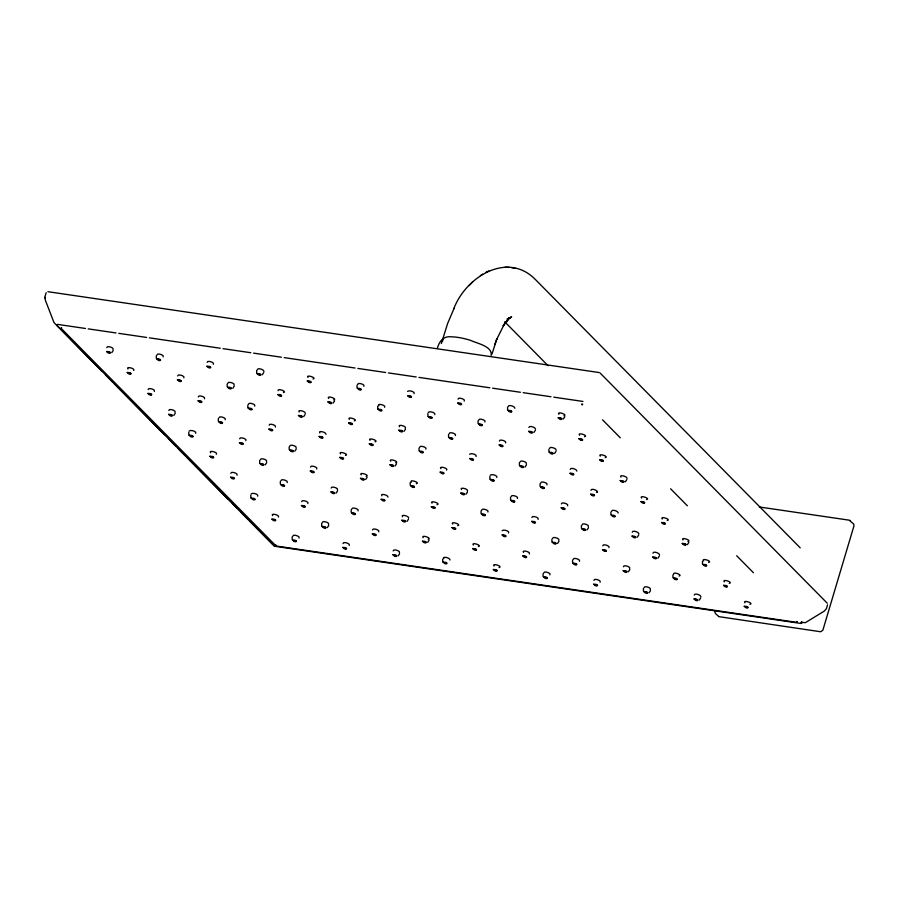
<?xml version="1.0" encoding="UTF-8"?>
<svg xmlns="http://www.w3.org/2000/svg" width="899" height="899" viewBox="0 0 899 899"><rect width="100%" height="100%" fill="white"/><g stroke="black" fill="none" stroke-linecap="round" stroke-linejoin="round"><path stroke-width="1.35" d="M101.542 370.871L53.985 322.561L45.31 300.097L44.972 296.715L46.152 292.748M44.961 297.344L44.95 297.996M275.959 545.85L275.667 545.277M797.02 621.467L796.211 622.277L276.083 545.996L61.469 328.708L61.334 327.663M714.862 611.309C713.941 613.669 720.2 617.04 718.593 616.534M491.191 355.386C492.517 346.182 477.111 343.508 470.503 340.339C464.154 338.395 457.591 336.923 450.927 336.799C443.78 335.945 439.319 341.069 437.465 348.025M276.207 545.187L275.701 545.749M582.226 404.808L581.855 403.887M61.346 328.349L61.503 327.584M796.851 621.546L796.581 622.209M441.353 343.542L447.635 323.483L454.141 308.177M827.574 604.813L826.428 608.645L824.282 611.084L805.414 622.647L800.919 622.355M491.967 354.127L496.787 339.002L494.753 344.733M442.668 339.249L442.656 341.215M496.596 339.575L504.631 323.539L508.272 318.976L503.114 325.843L510.081 317.628L507.789 319.19L511.666 316.785L508.047 318.707L509.711 318.021M189.206 431.037C190.588 429.486 197.061 431.498 195.69 433.318M263.98 371.456C263.935 369.377 257.35 367.5 257.328 369.714M251.214 493.888C252.597 492.337 259.069 494.349 257.698 496.169M305.323 413.349C305.626 411.101 297.052 409.259 299.153 412.012M326 434.307C326.303 432.048 317.718 430.205 319.83 432.958M407.595 391.391C408.989 389.84 415.45 391.863 414.079 393.683M388.008 497.147C388.312 494.899 379.738 493.057 381.839 495.81M428.272 412.349C429.655 410.798 436.127 412.81 434.756 414.63M408.685 518.105C408.989 515.846 400.403 514.014 402.516 516.756M469.615 454.242C470.997 452.691 477.47 454.703 476.099 456.523M514.88 408.247C514.835 406.179 508.25 404.303 508.227 406.517M450.028 559.998C450.332 557.751 441.746 555.908 443.859 558.661M490.281 475.2C491.663 473.649 498.136 475.661 496.765 477.481M535.557 429.205C535.501 427.126 528.927 425.249 528.904 427.463M502.114 530.68C503.507 529.129 509.969 531.14 508.598 532.972M556.223 450.152C556.178 448.084 549.592 446.207 549.57 448.41M576.9 471.098C576.843 469.031 570.269 467.154 570.247 469.368M597.565 492.045C597.52 489.977 590.935 488.101 590.913 490.315M627.075 478.459C627.378 476.2 618.804 474.369 620.906 477.111M618.242 513.003C618.186 510.924 611.612 509.048 611.59 511.261M638.908 533.95C638.863 531.882 632.278 530.005 632.255 532.219M659.585 554.897C659.529 552.829 652.955 550.952 652.932 553.166M700.928 596.801C700.872 594.722 694.298 592.846 694.275 595.059M453.703 309.042C465.255 277.42 507.328 250.529 535.635 279.758L800.211 547.851M581.968 404.707L582.709 404.235M111.768 352.655L113.207 350.52M173.777 415.507L175.215 413.371M232.796 388.323L234.234 386.188M262.306 374.737L263.744 372.591M265.295 464.761L266.745 462.625M303.648 416.63L305.087 414.495M294.805 451.174L296.254 449.039M333.158 403.044L334.597 400.909M336.147 493.068L337.597 490.933M327.315 527.612L328.753 525.477M365.657 479.482L367.107 477.347M404.011 431.351L405.449 429.216M395.167 465.896L396.605 463.749M407 521.386L408.449 519.24M398.167 555.919L399.606 553.784M427.677 542.333L429.115 540.198M466.019 494.203L467.458 492.068M533.871 432.475L535.321 430.34M525.038 467.019L526.477 464.884M563.381 418.889L564.83 416.754M554.548 453.433L555.987 451.298M557.537 543.457L558.987 541.322M587.047 529.871L588.497 527.735M625.401 481.74L626.839 479.605M637.234 537.231L638.672 535.096M628.39 571.764L629.839 569.629M657.899 558.178L659.349 556.043M649.067 592.722L650.505 590.587M687.409 544.592L688.859 542.457M699.242 600.082L700.692 597.947M469.076 285.59L472.66 281.893M480.414 275.566L482.617 274.173M488.775 270.925L485.966 272.262M507.036 318.999L509.373 318.19M113.004 349.52C114.746 347.722 106.509 345.227 106.79 347.643M163.18 356.881C164.922 355.083 156.696 352.588 156.965 354.993M133.67 370.467C135.794 368.489 125.512 366.005 127.939 368.983M213.366 364.241C215.108 362.443 206.871 359.948 207.152 362.353M183.857 377.827C185.599 376.029 177.361 373.534 177.642 375.951M154.347 391.425C156.089 389.627 147.852 387.121 148.133 389.537M234.032 385.188C235.774 383.39 227.548 380.895 227.818 383.311M204.523 398.785C206.264 396.987 198.038 394.481 198.308 396.897M175.013 412.371C176.755 410.573 168.529 408.079 168.81 410.483M254.709 406.134C256.451 404.348 248.214 401.842 248.495 404.258M225.2 419.732C226.941 417.934 218.704 415.428 218.985 417.844M363.904 386.323C365.646 384.525 357.409 382.019 357.69 384.435M275.375 427.092C277.117 425.294 268.891 422.788 269.161 425.205M245.865 440.679C247.607 438.881 239.381 436.386 239.651 438.802M216.356 454.265C218.479 452.287 208.197 449.803 210.624 452.781M384.57 407.269C386.694 405.292 376.411 402.808 378.839 405.775M296.052 448.039C297.794 446.241 289.557 443.746 289.838 446.151M266.542 461.625C268.284 459.827 260.047 457.333 260.328 459.749M237.033 475.223C238.774 473.425 230.537 470.919 230.818 473.335M464.266 401.044C466.008 399.246 457.771 396.74 458.052 399.156M405.247 428.216C407.359 426.238 397.088 423.755 399.516 426.733M316.718 468.986C318.46 467.188 310.234 464.693 310.503 467.109M287.208 482.583C288.95 480.785 280.724 478.279 280.994 480.695M484.932 421.991C486.674 420.193 478.448 417.687 478.718 420.103M455.422 435.577C457.164 433.779 448.938 431.284 449.219 433.7M425.912 449.163C427.654 447.376 419.428 444.87 419.709 447.286M337.395 489.944C339.137 488.146 330.899 485.64 331.18 488.056M307.885 503.53C309.627 501.732 301.39 499.237 301.671 501.642M278.375 517.116C280.488 515.138 270.217 512.655 272.644 515.633M505.609 442.937C507.351 441.139 499.114 438.645 499.394 441.061M446.589 470.121C448.702 468.143 438.431 465.648 440.858 468.626M358.06 510.89C359.802 509.092 351.576 506.587 351.846 509.003M328.551 524.477C330.293 522.679 322.067 520.184 322.336 522.6M299.041 538.074C300.783 536.276 292.557 533.77 292.827 536.186M526.275 463.884C528.016 462.086 519.791 459.591 520.06 462.007M467.255 491.068C469.379 489.09 459.097 486.606 461.524 489.573M378.737 531.837C380.479 530.039 372.242 527.544 372.523 529.961M349.228 545.423C350.97 543.625 342.733 541.131 343.013 543.547M546.952 484.842C548.693 483.044 540.456 480.538 540.737 482.954M517.442 498.428C519.184 496.63 510.947 494.135 511.228 496.54M487.932 512.014C489.674 510.216 481.437 507.721 481.718 510.138M399.403 552.784C401.145 550.986 392.908 548.491 393.189 550.907M567.617 505.789C569.359 503.991 561.133 501.485 561.403 503.901M538.108 519.375C539.85 517.577 531.624 515.082 531.893 517.498M588.294 526.735C590.036 524.937 581.799 522.443 582.08 524.859M558.785 540.321C560.527 538.535 552.289 536.029 552.57 538.445M529.275 553.919C531.388 551.941 521.117 549.446 523.544 552.424M608.96 547.682C610.702 545.884 602.476 543.389 602.746 545.805M579.45 561.279C581.192 559.481 572.966 556.975 573.236 559.392M549.941 574.866C551.683 573.068 543.457 570.573 543.738 572.989M629.637 568.64C631.379 566.842 623.142 564.336 623.423 566.752M600.127 582.226C601.869 580.428 593.632 577.933 593.913 580.349M650.303 589.587C652.045 587.789 643.819 585.294 644.089 587.699M312.987 379.007C317.583 377.94 305.3 374.029 307.997 377.468M283.477 392.593C287.613 391.694 277.533 387.829 278.005 390.672M333.653 399.954C338.26 398.886 325.977 394.976 328.663 398.414M354.33 420.912C358.926 419.833 346.643 415.922 349.34 419.372M563.887 415.81C568.483 414.731 556.2 410.832 558.897 414.27M374.995 441.858C379.603 440.78 367.32 436.88 370.006 440.319M584.552 436.757C589.16 435.678 576.877 431.778 579.563 435.217M345.486 455.445C350.093 454.377 337.81 450.466 340.496 453.905M395.672 462.805C400.269 461.738 387.986 457.827 390.683 461.266M605.229 457.703C609.825 456.636 597.543 452.725 600.24 456.164M366.163 476.403C370.759 475.324 358.476 471.413 361.173 474.863M416.338 483.752C420.946 482.684 408.663 478.774 411.349 482.212M596.385 492.247L597.127 492.202M437.015 504.71C441.611 503.631 429.329 499.732 432.014 503.17M646.572 499.608C651.168 498.529 638.886 494.63 641.583 498.068M457.681 525.657C462.288 524.589 450.006 520.678 452.691 524.117M667.238 520.555C671.845 519.487 659.563 515.577 662.248 519.015M428.171 539.243C432.779 538.175 420.496 534.264 423.182 537.703M478.358 546.603C482.954 545.536 470.671 541.625 473.357 545.064M687.915 541.501C692.511 540.434 680.228 536.523 682.925 539.962M499.024 567.561C503.631 566.482 491.348 562.572 494.034 566.022M708.581 562.459C713.188 561.381 700.905 557.47 703.591 560.92M679.071 576.045C683.218 575.146 673.137 571.27 673.598 574.113M729.258 583.406C733.854 582.327 721.571 578.428 724.268 581.867M749.923 604.353C754.531 603.285 742.248 599.375 744.934 602.813M504.98 267.25L509.171 267.351M47.883 291.692L599.206 372.546M85.45 328.472L57.66 324.393L56.603 325.112L274.24 546.154M88.237 328.877L116.027 332.956M118.803 333.36L146.593 337.44M149.38 337.844L220.244 348.239M223.031 348.655L250.821 352.723M253.597 353.138L281.387 357.206M284.174 357.622L355.038 368.017M357.824 368.421L385.615 372.501M388.39 372.905L416.192 376.984M418.968 377.389L489.843 387.784M492.618 388.188L520.409 392.267M523.184 392.672L550.986 396.751M553.762 397.156L582.945 401.437M759.307 506.98L849.252 520.173L853.702 524.083L853.994 525.791L822.855 630.233L820.618 631.75L718.93 616.658M274.397 546.221L801.065 623.468L802.122 622.749L801.762 621.715M515.183 268.273L511.542 267.621M850.252 520.577L849.926 520.454M273.599 544.929L250.102 521.431M600.161 373.063L827.271 603.229M602.555 419.822L620.31 437.813M670.598 488.786L687.364 505.777M736.674 555.751L753.441 572.742M504.744 321.797L548.109 365.747M105.486 374.861L112.364 381.839M114.342 383.839L164.506 434.689M168.45 438.678L175.327 445.657M178.283 448.646L185.172 455.624M187.138 457.613L228.458 499.496M232.392 503.485L237.314 508.463M241.247 512.452L248.135 519.431M702.445 561.279L702.479 563.931M672.935 574.866L672.969 577.518M643.426 588.463L643.459 591.115M610.915 512.025L610.949 514.678M581.417 525.612L581.451 528.264M572.573 560.156L572.607 562.808M551.907 539.198L551.941 541.85M548.907 449.174L548.941 451.826M543.063 573.742L543.097 576.394M540.074 483.707L540.108 486.359M519.397 462.76L519.431 465.412M510.565 497.304L510.598 499.956M507.564 407.269L507.598 409.922M489.888 476.346L489.921 479.01M481.055 510.89L481.089 513.543M478.054 420.867L478.088 423.519M448.545 434.453L448.579 437.105M442.701 559.021L442.735 561.673M427.879 413.506L427.913 416.158M419.035 448.039L419.069 450.691M410.202 482.583L410.236 485.235M377.692 406.146L377.726 408.798M357.027 385.188L357.06 387.851M351.183 509.767L351.217 512.419M321.673 523.353L321.707 526.005M292.164 536.939L292.197 539.591M289.175 446.915L289.197 449.567M280.331 481.448L280.364 484.1M259.665 460.502L259.699 463.154M256.665 370.478L256.698 373.13M250.821 495.046L250.855 497.698M247.832 405.011L247.866 407.663M227.155 384.064L227.189 386.716M218.322 418.608L218.356 421.26M188.812 432.194L188.846 434.846M156.302 355.757L156.336 358.409M106.576 351.52C109.745 355.599 113.285 351.239 106.576 351.52M127.242 372.467C130.411 376.546 133.951 372.186 127.242 372.467M156.752 358.881C159.921 362.96 163.461 358.6 156.752 358.881M147.919 393.425C151.088 397.504 154.628 393.133 147.919 393.425M177.429 379.827C180.598 383.907 184.138 379.547 177.429 379.827M168.585 414.372C171.754 418.451 175.294 414.091 168.585 414.372M206.939 366.241C210.108 370.321 213.647 365.96 206.939 366.241M198.095 400.785C201.264 404.853 204.803 400.493 198.095 400.785M189.262 435.318C192.431 439.397 195.971 435.037 189.262 435.318M227.604 387.188C230.773 391.267 234.313 386.907 227.604 387.188M218.772 421.732C221.941 425.811 225.48 421.451 218.772 421.732M209.928 456.265C213.097 460.344 216.637 455.984 209.928 456.265M257.114 373.602C260.283 377.681 263.823 373.321 257.114 373.602M248.281 408.135C251.439 412.214 254.99 407.854 248.281 408.135M239.437 442.679C242.606 446.758 246.146 442.398 239.437 442.679M230.605 477.223C233.774 481.302 237.314 476.942 230.605 477.223M277.791 394.549C280.949 398.628 284.5 394.268 277.791 394.549M268.947 429.093C272.116 433.172 275.656 428.812 268.947 429.093M260.114 463.626C263.283 467.705 266.823 463.345 260.114 463.626M251.27 498.17C254.439 502.249 257.979 497.889 251.27 498.17M307.289 380.962C310.458 385.042 314.009 380.682 307.289 380.962M298.457 415.495C301.626 419.575 305.166 415.214 298.457 415.495M289.624 450.039C292.782 454.119 296.333 449.758 289.624 450.039M280.78 484.583C283.949 488.663 287.489 484.291 280.78 484.583M271.947 519.116C275.116 523.196 278.656 518.835 271.947 519.116M327.966 401.909C331.135 405.988 334.675 401.628 327.966 401.909M319.134 436.453C322.292 440.532 325.843 436.161 319.134 436.453M310.29 470.986C313.459 475.065 316.999 470.705 310.29 470.986M301.457 505.53C304.626 509.609 308.166 505.249 301.457 505.53M357.476 388.323C360.645 392.402 364.185 388.042 357.476 388.323M292.613 540.063C295.782 544.142 299.322 539.782 292.613 540.063M348.632 422.856C351.801 426.935 355.352 422.575 348.632 422.856M339.8 457.4C342.969 461.479 346.508 457.119 339.8 457.4M330.967 491.944C334.125 496.012 337.676 491.652 330.967 491.944M322.123 526.477C325.292 530.556 328.832 526.196 322.123 526.477M378.142 409.27C381.311 413.349 384.862 408.989 378.142 409.27M369.309 443.814C372.478 447.882 376.018 443.522 369.309 443.814M360.465 478.347C363.634 482.426 367.185 478.066 360.465 478.347M351.633 512.891C354.802 516.97 358.341 512.61 351.633 512.891M407.652 395.684C410.821 399.763 414.36 395.391 407.652 395.684M342.8 547.424C345.958 551.503 349.509 547.143 342.8 547.424M398.819 430.216C401.988 434.296 405.528 429.936 398.819 430.216M389.975 464.761C393.144 468.84 396.695 464.48 389.975 464.761M381.142 499.293C384.311 503.373 387.851 499.012 381.142 499.293M372.31 533.837C375.467 537.917 379.018 533.557 372.31 533.837M428.329 416.63C431.498 420.71 435.037 416.349 428.329 416.63M419.485 451.163C422.654 455.242 426.205 450.882 419.485 451.163M410.652 485.707C413.821 489.786 417.361 485.426 410.652 485.707M401.808 520.251C404.977 524.331 408.528 519.97 401.808 520.251M457.838 403.033C461.007 407.112 464.547 402.752 457.838 403.033M392.975 554.784C396.144 558.863 399.684 554.503 392.975 554.784M448.994 437.577C452.163 441.656 455.703 437.296 448.994 437.577M440.162 472.121C443.331 476.2 446.87 471.84 440.162 472.121M431.318 506.654C434.487 510.733 438.038 506.373 431.318 506.654M422.485 541.198C425.654 545.277 429.194 540.917 422.485 541.198M478.504 423.991C481.673 428.07 485.213 423.71 478.504 423.991M469.671 458.524C472.84 462.603 476.38 458.243 469.671 458.524M460.827 493.068C463.996 497.147 467.536 492.787 460.827 493.068M451.995 527.612C455.164 531.691 458.704 527.32 451.995 527.612M508.014 410.394C511.183 414.473 514.722 410.113 508.014 410.394M443.151 562.145C446.32 566.224 449.871 561.864 443.151 562.145M499.181 444.938C502.35 449.017 505.89 444.657 499.181 444.938M490.337 479.482C493.506 483.561 497.046 479.201 490.337 479.482M481.504 514.014C484.673 518.094 488.213 513.734 481.504 514.014M472.66 548.559C475.829 552.638 479.381 548.278 472.66 548.559M528.691 431.351C531.848 435.431 535.399 431.071 528.691 431.351M519.847 465.884C523.016 469.963 526.556 465.603 519.847 465.884M511.014 500.428C514.183 504.508 517.723 500.147 511.014 500.428M502.17 534.972C505.339 539.04 508.879 534.68 502.17 534.972M558.2 417.754C561.358 421.833 564.909 417.473 558.2 417.754M493.337 569.505C496.506 573.584 500.046 569.224 493.337 569.505M549.356 452.298C552.525 456.377 556.065 452.017 549.356 452.298M540.524 486.842C543.693 490.921 547.233 486.55 540.524 486.842M531.68 521.375C534.849 525.454 538.389 521.094 531.68 521.375M522.847 555.919C526.016 559.998 529.556 555.638 522.847 555.919M578.866 438.712C582.035 442.791 585.575 438.42 578.866 438.712M570.033 473.245C573.191 477.324 576.742 472.964 570.033 473.245M561.19 507.789C564.358 511.868 567.898 507.508 561.19 507.789M552.357 542.322C555.526 546.401 559.066 542.041 552.357 542.322M543.513 576.866C546.682 580.945 550.222 576.585 543.513 576.866M599.543 459.659C602.701 463.738 606.252 459.378 599.543 459.659M590.699 494.192C593.868 498.271 597.408 493.911 590.699 494.192M581.867 528.736C585.035 532.815 588.575 528.455 581.867 528.736M573.023 563.28C576.192 567.359 579.731 562.999 573.023 563.28M620.209 480.605C623.378 484.685 626.918 480.324 620.209 480.605M611.376 515.149C614.534 519.229 618.085 514.869 611.376 515.149M602.532 549.682C605.701 553.762 609.241 549.401 602.532 549.682M593.7 584.226C596.869 588.306 600.408 583.945 593.7 584.226M640.875 501.552C644.044 505.631 647.595 501.271 640.875 501.552M632.042 536.096C635.211 540.175 638.751 535.815 632.042 536.096M623.209 570.64C626.367 574.719 629.918 570.359 623.209 570.64M661.552 522.51C664.721 526.589 668.26 522.229 661.552 522.51M652.719 557.043C655.877 561.122 659.428 556.762 652.719 557.043M643.875 591.587C647.044 595.666 650.584 591.306 643.875 591.587M682.217 543.457C685.386 547.536 688.937 543.176 682.217 543.457M673.385 578.001C676.554 582.08 680.094 577.709 673.385 578.001M702.894 564.403C706.063 568.483 709.603 564.123 702.894 564.403M694.062 598.948C697.219 603.027 700.771 598.667 694.062 598.948M723.56 585.35C726.729 589.429 730.28 585.069 723.56 585.35M744.237 606.308C747.406 610.387 750.946 606.027 744.237 606.308M107.734 351.981L109.925 352.689L107.734 351.981M128.411 372.928L130.591 373.636L128.411 372.928M157.921 359.33L160.101 360.049L157.921 359.33M149.077 393.874L151.257 394.582L149.077 393.874M178.586 380.288L180.766 380.996L178.586 380.288M169.754 414.821L171.934 415.529L169.754 414.821M208.096 366.691L210.276 367.41L208.096 366.691M199.263 401.235L201.443 401.943L199.263 401.235M190.419 435.779L192.6 436.487L190.419 435.779M228.773 387.649L230.953 388.357L228.773 387.649M219.929 422.182L222.109 422.89L219.929 422.182M258.283 374.051L260.463 374.759L258.283 374.051M211.096 456.726L213.277 457.434L211.096 456.726M249.439 408.596L251.619 409.303L249.439 408.596M240.606 443.14L242.786 443.848L240.606 443.14M278.948 395.009L281.129 395.717L278.948 395.009M231.762 477.672L233.942 478.38L231.762 477.672M270.116 429.542L272.296 430.25L270.116 429.542M308.458 381.412L310.638 382.12L308.458 381.412M261.272 464.086L263.452 464.794L261.272 464.086M299.625 415.956L301.806 416.664L299.625 415.956M252.439 498.619L254.619 499.338L252.439 498.619M290.782 450.489L292.962 451.208L290.782 450.489M329.135 402.37L331.315 403.078L329.135 402.37M281.949 485.033L284.129 485.741L281.949 485.033M320.291 436.903L322.471 437.611L320.291 436.903M273.105 519.577L275.285 520.285L273.105 519.577M358.645 388.773L360.825 389.481L358.645 388.773M311.459 471.447L313.639 472.155L311.459 471.447M349.801 423.317L351.981 424.025L349.801 423.317M302.615 505.98L304.795 506.699L302.615 505.98M340.968 457.849L343.148 458.569L340.968 457.849M293.782 540.524L295.962 541.232L293.782 540.524M379.311 409.719L381.491 410.438L379.311 409.719M332.124 492.394L334.304 493.102L332.124 492.394M370.478 444.263L372.658 444.971L370.478 444.263M323.292 526.938L325.472 527.646L323.292 526.938M408.82 396.133L411 396.841L408.82 396.133M361.634 478.807L363.814 479.515L361.634 478.807M399.976 430.677L402.168 431.385L399.976 430.677M352.801 513.34L354.981 514.048L352.801 513.34M391.144 465.21L393.324 465.918L391.144 465.21M343.957 547.884L346.137 548.592L343.957 547.884M429.486 417.08L431.666 417.788L429.486 417.08M382.311 499.754L384.491 500.462L382.311 499.754M420.653 451.624L422.833 452.332L420.653 451.624M373.467 534.298L375.647 535.006L373.467 534.298M458.996 403.494L461.176 404.202L458.996 403.494M411.821 486.168L414.001 486.876L411.821 486.168M450.163 438.038L452.343 438.746L450.163 438.038M402.977 520.701L405.157 521.409L402.977 520.701M441.319 472.571L443.51 473.279L441.319 472.571M394.144 555.245L396.324 555.953L394.144 555.245M479.673 424.44L481.853 425.148L479.673 424.44M432.486 507.115L434.667 507.823L432.486 507.115M470.829 458.984L473.009 459.692L470.829 458.984M423.654 541.648L425.834 542.367L423.654 541.648M509.182 410.854L511.362 411.562L509.182 410.854M461.996 493.529L464.176 494.236L461.996 493.529M500.338 445.398L502.519 446.106L500.338 445.398M453.163 528.061L455.344 528.769L453.163 528.061M491.506 479.931L493.686 480.639L491.506 479.931M444.32 562.605L446.5 563.313L444.32 562.605M529.848 431.801L532.028 432.509L529.848 431.801M482.662 514.475L484.853 515.183L482.662 514.475M521.015 466.345L523.196 467.053L521.015 466.345M473.829 549.008L476.009 549.727L473.829 549.008M559.358 418.215L561.538 418.923L559.358 418.215M512.172 500.878L514.352 501.597L512.172 500.878M550.525 452.748L552.705 453.467L550.525 452.748M503.339 535.422L505.519 536.13L503.339 535.422M541.681 487.292L543.861 488L541.681 487.292M494.495 569.966L496.686 570.674L494.495 569.966M580.035 439.162L582.215 439.869L580.035 439.162M532.849 521.836L535.029 522.544L532.849 521.836M571.191 473.706L573.371 474.414L571.191 473.706M524.005 556.369L526.185 557.077L524.005 556.369M562.358 508.238L564.538 508.946L562.358 508.238M600.701 460.108L602.881 460.816L600.701 460.108M553.514 542.782L555.694 543.49L553.514 542.782M591.868 494.652L594.048 495.36L591.868 494.652M544.682 577.327L546.862 578.035L544.682 577.327M583.024 529.196L585.204 529.904L583.024 529.196M621.378 481.066L623.558 481.774L621.378 481.066M574.191 563.729L576.371 564.437L574.191 563.729M612.534 515.599L614.714 516.307L612.534 515.599M603.701 550.143L605.881 550.851L603.701 550.143M642.043 502.013L644.223 502.721L642.043 502.013M594.857 584.687L597.037 585.395L594.857 584.687M633.211 536.557L635.391 537.265L633.211 536.557M624.367 571.09L626.547 571.798L624.367 571.09M662.72 522.96L664.9 523.668L662.72 522.96M653.876 557.504L656.056 558.212L653.876 557.504M645.044 592.036L647.224 592.756L645.044 592.036M683.386 543.906L685.566 544.625L683.386 543.906M674.553 578.45L676.733 579.158L674.553 578.45M704.063 564.864L706.243 565.572L704.063 564.864M695.219 599.397L697.399 600.105L695.219 599.397M724.729 585.811L726.909 586.519L724.729 585.811M745.406 606.758L747.586 607.466L745.406 606.758"/></g></svg>
